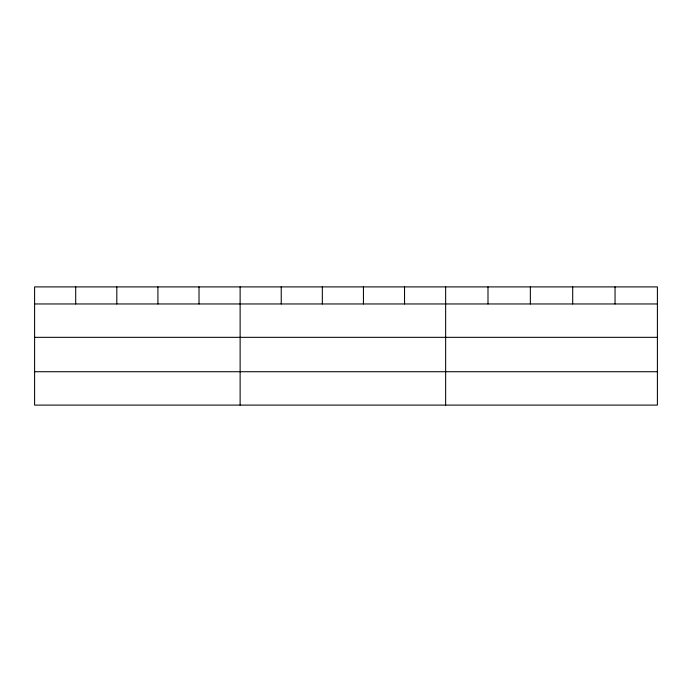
<?xml version="1.0" encoding="UTF-8"?>
<svg xmlns="http://www.w3.org/2000/svg" width="692" height="692" viewBox="0 0 692 692"><rect width="100%" height="100%" fill="white"/><g stroke="black" fill="none" stroke-linecap="round" stroke-linejoin="round"><path stroke-width="1.04" d="M657.4 337.333L657.4 286.903L34.6 286.903L34.6 405.097L657.4 405.097L657.4 337.333L34.6 337.333M34.6 303.961L657.4 303.961M34.6 371.725L657.4 371.725M615.05 286.903L615.05 303.961M572.699 286.903L572.699 303.961M530.349 286.903L530.349 303.961M487.998 286.903L487.998 303.961M445.648 286.903L445.648 405.097M404.543 286.903L404.543 303.961M363.438 286.903L363.438 303.961M322.334 286.903L322.334 303.961M281.229 286.903L281.229 303.961M240.124 286.903L240.124 405.097M199.019 286.903L199.019 303.961M157.914 286.903L157.914 303.961M116.81 286.903L116.81 303.961M75.705 286.903L75.705 303.961"/></g></svg>
